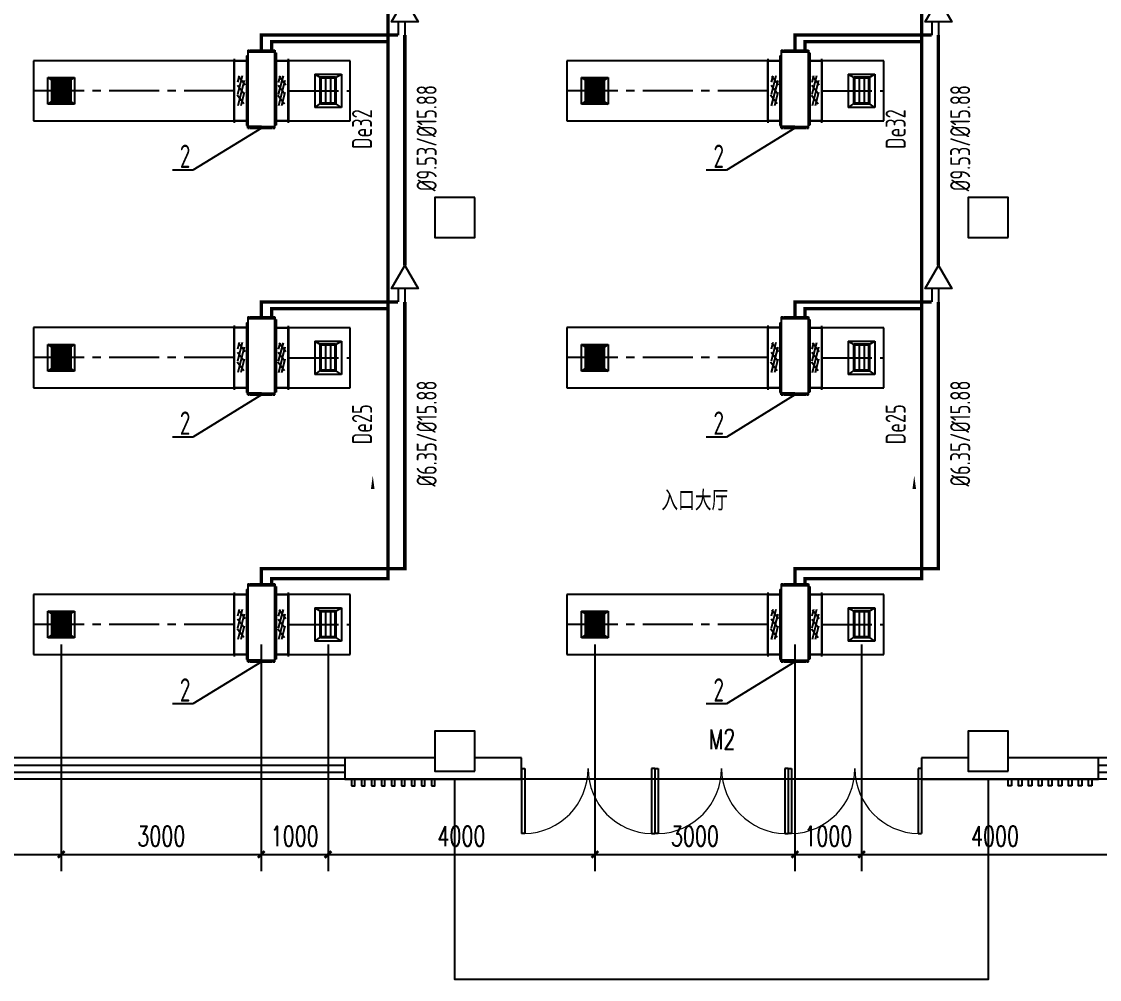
# Model space of a CAD drawing. Extents: x 1738143 to 1822243, y -608375 to -303375.
# Drawn here: x 1767894 to 1784056, y -586382 to -572024 of the extents above; entities that cross this region are included whole.
import ezdxf

# ---------------------------------------------------------------- set-up
doc = ezdxf.new("R2010")
doc.units = 0
doc.header["$LTSCALE"] = 1000
doc.header["$MEASUREMENT"] = 0
doc.linetypes.add('CENTER2', pattern=[1.125, 0.75, -0.125, 0.125, -0.125])
doc.layers.add('A-FLOR-IDEN', color=7, linetype='Continuous', lineweight=20)
for name, color, linetype in [('COLUMN', 9, 'Continuous'), ('DIM-空冷凝水', 3, 'Continuous'), ('DUCT-排风风口', 7, 'Continuous'), ('DUCT-送风中心线', 5, 'CENTER2'), ('DUCT-送风法兰', 2, 'Continuous'), ('DUCT-送风管', 4, 'Continuous'), ('DUCT-送风管端线', 2, 'Continuous'), ('DUCT-送风阀门', 7, 'Continuous'), ('PIPE-空冷凝水', 150, 'CENTER2'), ('STAIR', 2, 'Continuous'), ('TH_DIM', 3, 'Continuous'), ('TH_TEXT', 7, 'Continuous'), ('VRV-EQUIP', 7, 'Continuous'), ('VRV-PIPE', 1, 'Continuous'), ('VRV-配件', 1, 'Continuous'), ('WALL', 9, 'Continuous'), ('WINDOW', 4, 'Continuous'), ('WINDOW_TEXT', 7, 'Continuous'), ('采暖', 7, 'Continuous')]:
    doc.layers.add(name, color=color, linetype=linetype)
doc.styles.add('_TCH_DIM_T3', font='SIMPLEX', dxfattribs={"width": 0.705882, "bigfont": 'GBCBIG'})
doc.styles.add('_TCH_WINDOW', font='SIMPLEX', dxfattribs={"height": 3.5, "bigfont": 'GBCBIG'})
doc.styles.add('ROS', font='simhei.ttf', dxfattribs={"width": 0.7})
doc.styles.add('TSSD_Rein', font='Tssdeng.shx', dxfattribs={"width": 0.7, "bigfont": 'hztxt.shx'})
doc.dimstyles.new('_TCH_ARCH&&100', dxfattribs={"dimtxt": 297.5, "dimasz": 100, "dimexe": 250, "dimexo": 300, "dimgap": 126.25, "dimtad": 1, "dimdec": 0, "dimzin": 0, "dimdsep": 46, "dimtxsty": '_TCH_DIM_T3', "dimblk": 'ARCHTICK', "dimcen": 0.09, "dimclrt": 7, "dimazin": 2, "dimtfac": 1, "dimtdec": 0, "dimtix": 1, "dimtmove": 2, "dimatfit": 3, "dimfxl": 30, "dimtolj": 1, "dimtzin": 0, "dimarcsym": 0})

# ---------------------------------------------------------------- blocks, each defined once
blk = doc.blocks.new('_FZHK')
blk.add_lwpolyline([(-0.5, -0.5), (0.5, -0.5), (0.5, 0.5), (-0.5, 0.5)], close=True)
blk = doc.blocks.new('$WINLIB2D$00000001')
at = {"color": 0}
for points in [[(-0.5, 0.5), (-0.5, -0.5)], [(-0.5, 0.5), (0.5, 0.5)], [(0.5, -0.5), (0.5, 0.5)], [(0.5, 0.1667), (-0.5, 0.1667)], [(0.5, -0.1667), (-0.5, -0.1667)], [(-0.5, -0.5), (0.5, -0.5)]]:
    blk.add_lwpolyline(points, dxfattribs=at)
blk = doc.blocks.new('$DorLib2D$00000002')
for p, q in [((-0.5, 0), (-0.5, 0.4875)), ((-0.475, 0.4875), (-0.5, 0.4875)), ((-0.475, 0), (-0.475, 0.4875)), ((0.475, 0), (0.475, 0.4875)), ((0.475, 0.4875), (0.5, 0.4875)), ((0.5, 0), (0.5, 0.4875)), ((-0.5, 0), (-0.475, 0)), ((0.5, 0), (0.475, 0))]:
    blk.add_line(p, q)
at = {"lineweight": 13}
for centre, start, end in [((-0.4875, 0), 0, 88.53072), ((0.4875, 0), 91.46928, 180)]:
    blk.add_arc(centre, 0.4875, start, end, dxfattribs=at)
blk = doc.blocks.new('A$C5FE91731')
at = {"color": 175}
for points in [[(-18443.2, -5238.9), (-18393.2, -5238.9), (-18393.2, -5138.9), (-18443.2, -5138.9)], [(-18293.2, -5238.9), (-18243.2, -5238.9), (-18243.2, -5138.9), (-18293.2, -5138.9)], [(-18143.2, -5238.9), (-18093.2, -5238.9), (-18093.2, -5138.9), (-18143.2, -5138.9)], [(-17993.2, -5238.9), (-17943.2, -5238.9), (-17943.2, -5138.9), (-17993.2, -5138.9)], [(-17843.2, -5238.9), (-17793.2, -5238.9), (-17793.2, -5138.9), (-17843.2, -5138.9)], [(-17693.2, -5238.9), (-17643.2, -5238.9), (-17643.2, -5138.9), (-17693.2, -5138.9)], [(-17543.2, -5238.9), (-17493.2, -5238.9), (-17493.2, -5138.9), (-17543.2, -5138.9)], [(-17393.2, -5238.9), (-17343.2, -5238.9), (-17343.2, -5138.9), (-17393.2, -5138.9)], [(-17243.2, -5238.9), (-17193.2, -5238.9), (-17193.2, -5138.9), (-17243.2, -5138.9)], [(-8543.2, -5238.9), (-8593.2, -5238.9), (-8593.2, -5138.9), (-8543.2, -5138.9)], [(-8393.2, -5238.9), (-8443.2, -5238.9), (-8443.2, -5138.9), (-8393.2, -5138.9)], [(-8243.2, -5238.9), (-8293.2, -5238.9), (-8293.2, -5138.9), (-8243.2, -5138.9)], [(-8093.2, -5238.9), (-8143.2, -5238.9), (-8143.2, -5138.9), (-8093.2, -5138.9)], [(-7943.2, -5238.9), (-7993.2, -5238.9), (-7993.2, -5138.9), (-7943.2, -5138.9)], [(-7793.2, -5238.9), (-7843.2, -5238.9), (-7843.2, -5138.9), (-7793.2, -5138.9)], [(-7643.2, -5238.9), (-7693.2, -5238.9), (-7693.2, -5138.9), (-7643.2, -5138.9)], [(-7493.2, -5238.9), (-7543.2, -5238.9), (-7543.2, -5138.9), (-7493.2, -5138.9)], [(-7343.2, -5238.9), (-7393.2, -5238.9), (-7393.2, -5138.9), (-7343.2, -5138.9)]]:
    blk.add_lwpolyline(points, close=True, dxfattribs=at)
at = {"layer": 'STAIR'}
blk.add_lwpolyline([(-8893.2, -5138.9), (-8893.2, -8138.9), (-16893.2, -8138.9), (-16893.2, -5138.9)], dxfattribs=at)
at = {"layer": 'WALL'}
for p, q in [((-17193.2, -4818.9), (-18543.2, -4818.9)), ((-18543.2, -4818.9), (-18543.2, -5138.9)), ((-15893.2, -4818.9), (-16593.2, -4818.9)), ((-15893.2, -5138.9), (-15893.2, -4818.9)), ((-9193.2, -4818.9), (-9893.2, -4818.9)), ((-9893.2, -4818.9), (-9893.2, -5138.9)), ((-7243.2, -4818.9), (-8593.2, -4818.9)), ((-7243.2, -5138.9), (-7243.2, -4818.9)), ((-18543.2, -5138.9), (-16893.2, -5138.9)), ((-16893.2, -5138.9), (-15893.2, -5138.9)), ((-9893.2, -5138.9), (-8893.2, -5138.9)), ((-8893.2, -5138.9), (-7243.2, -5138.9))]:
    blk.add_line(p, q, dxfattribs=at)
at = {"layer": 'COLUMN', "xscale": 600, "yscale": 600, "zscale": 600}
for p, rotation in [((-16893.2, 3281.1), 180), ((-8893.2, 3281.1), 90), ((-16893.2, -4718.9), 90), ((-8893.2, -4718.9), 90)]:
    blk.add_blockref('_FZHK', p, dxfattribs=dict(at, rotation=rotation))
at = {"layer": 'WINDOW', "rotation": 180}
for name, p, xscale, yscale, zscale in [('$WINLIB2D$00000001', (-21568.2, -4978.9), 6050.000000000058, -320, 6050.000000000058), ('$WINLIB2D$00000001', (-4218.2, -4978.9), 6050.000000000058, -320, 6050.000000000058), ('$DorLib2D$00000002', (-14893.2, -4978.9), 2000, 2000, 2000), ('$DorLib2D$00000002', (-12893.2, -4978.9), 2000, 2000, 2000), ('$DorLib2D$00000002', (-10893.2, -4978.9), 2000, 2000, 2000)]:
    blk.add_blockref(name, p, dxfattribs=dict(at, xscale=xscale, yscale=yscale, zscale=zscale))
at = {"layer": 'A-FLOR-IDEN', "style": 'ROS', "width": 0.7}
blk.add_text('入口大厅', height=262.87, dxfattribs=at).set_placement((-13796.1, -1082))
at = {"layer": 'WINDOW_TEXT', "style": '_TCH_WINDOW', "width": 0.705882}
blk.add_text('M2', height=297.5, dxfattribs=at).set_placement((-13083.2, -4687.8))
blk = doc.blocks.new('_ArchTick')
at = {"color": 0, "linetype": 'ByBlock', "const_width": 0.4}
blk.add_lwpolyline([(-0.5, -0.5), (0.5, 0.5)], dxfattribs=at)
blk = doc.blocks.new('*D673')
at = {"layer": 'Defpoints', "color": 0, "transparency": 16777216}
for p in [(1780490, -581063), (1784490, -581063), (1784490, -584508)]:
    blk.add_point(p, dxfattribs=at)
at = {"layer": 'TH_DIM', "color": 0, "lineweight": -2, "transparency": 16777216}
for p, q in [((1780490, -581363), (1780490, -584758)), ((1784490, -581363), (1784490, -584758)), ((1780490, -584508), (1784490, -584508))]:
    blk.add_line(p, q, dxfattribs=at)
at = {"layer": 'TH_DIM', "color": 0, "lineweight": -2, "transparency": 16777216, "xscale": 100, "yscale": 100, "zscale": 100, "rotation": 180}
blk.add_blockref('_ArchTick', (1780490, -584508), dxfattribs=at)
at = {"layer": 'TH_DIM', "color": 0, "lineweight": -2, "transparency": 16777216, "xscale": 100, "yscale": 100, "zscale": 100}
blk.add_blockref('_ArchTick', (1784490, -584508), dxfattribs=at)
at = {"layer": 'TH_DIM', "color": 7, "transparency": 16777216, "insert": (1782490, -584233), "char_height": 297.5, "attachment_point": 5, "style": '_TCH_DIM_T3'}
blk.add_mtext('\\A1;4000', dxfattribs=at)
blk = doc.blocks.new('*D674')
at = {"layer": 'Defpoints', "color": 0, "transparency": 16777216}
for p in [(1779489, -581063), (1780490, -581063), (1780490, -584508)]:
    blk.add_point(p, dxfattribs=at)
at = {"layer": 'TH_DIM', "color": 0, "lineweight": -2, "transparency": 16777216}
for p, q in [((1779489, -581363), (1779489, -584758)), ((1780490, -581363), (1780490, -584758)), ((1779489, -584508), (1780490, -584508))]:
    blk.add_line(p, q, dxfattribs=at)
at = {"layer": 'TH_DIM', "color": 0, "lineweight": -2, "transparency": 16777216, "xscale": 100, "yscale": 100, "zscale": 100, "rotation": 180}
blk.add_blockref('_ArchTick', (1779489, -584508), dxfattribs=at)
at = {"layer": 'TH_DIM', "color": 0, "lineweight": -2, "transparency": 16777216, "xscale": 100, "yscale": 100, "zscale": 100}
blk.add_blockref('_ArchTick', (1780490, -584508), dxfattribs=at)
at = {"layer": 'TH_DIM', "color": 7, "transparency": 16777216, "insert": (1779990, -584233), "char_height": 297.5, "attachment_point": 5, "style": '_TCH_DIM_T3'}
blk.add_mtext('\\A1;1000', dxfattribs=at)
blk = doc.blocks.new('*D675')
at = {"layer": 'Defpoints', "color": 0, "transparency": 16777216}
for p in [(1776490, -581063), (1779489, -581063), (1779489, -584508)]:
    blk.add_point(p, dxfattribs=at)
at = {"layer": 'TH_DIM', "color": 0, "lineweight": -2, "transparency": 16777216}
for p, q in [((1776490, -581363), (1776490, -584758)), ((1779489, -581363), (1779489, -584758)), ((1776490, -584508), (1779489, -584508))]:
    blk.add_line(p, q, dxfattribs=at)
at = {"layer": 'TH_DIM', "color": 0, "lineweight": -2, "transparency": 16777216, "xscale": 100, "yscale": 100, "zscale": 100, "rotation": 180}
blk.add_blockref('_ArchTick', (1776490, -584508), dxfattribs=at)
at = {"layer": 'TH_DIM', "color": 0, "lineweight": -2, "transparency": 16777216, "xscale": 100, "yscale": 100, "zscale": 100}
blk.add_blockref('_ArchTick', (1779489, -584508), dxfattribs=at)
at = {"layer": 'TH_DIM', "color": 7, "transparency": 16777216, "insert": (1777990, -584233), "char_height": 297.5, "attachment_point": 5, "style": '_TCH_DIM_T3'}
blk.add_mtext('\\A1;3000', dxfattribs=at)
blk = doc.blocks.new('*D676')
at = {"layer": 'Defpoints', "color": 0, "transparency": 16777216}
for p in [(1772490, -581063), (1776490, -581063), (1776490, -584508)]:
    blk.add_point(p, dxfattribs=at)
at = {"layer": 'TH_DIM', "color": 0, "lineweight": -2, "transparency": 16777216}
for p, q in [((1772490, -581363), (1772490, -584758)), ((1776490, -581363), (1776490, -584758)), ((1772490, -584508), (1776490, -584508))]:
    blk.add_line(p, q, dxfattribs=at)
at = {"layer": 'TH_DIM', "color": 0, "lineweight": -2, "transparency": 16777216, "xscale": 100, "yscale": 100, "zscale": 100, "rotation": 180}
blk.add_blockref('_ArchTick', (1772490, -584508), dxfattribs=at)
at = {"layer": 'TH_DIM', "color": 0, "lineweight": -2, "transparency": 16777216, "xscale": 100, "yscale": 100, "zscale": 100}
blk.add_blockref('_ArchTick', (1776490, -584508), dxfattribs=at)
at = {"layer": 'TH_DIM', "color": 7, "transparency": 16777216, "insert": (1774490, -584233), "char_height": 297.5, "attachment_point": 5, "style": '_TCH_DIM_T3'}
blk.add_mtext('\\A1;4000', dxfattribs=at)
blk = doc.blocks.new('*D677')
at = {"layer": 'Defpoints', "color": 0, "transparency": 16777216}
for p in [(1771489, -581063), (1772490, -581063), (1772490, -584508)]:
    blk.add_point(p, dxfattribs=at)
at = {"layer": 'TH_DIM', "color": 0, "lineweight": -2, "transparency": 16777216}
for p, q in [((1771489, -581363), (1771489, -584758)), ((1772490, -581363), (1772490, -584758)), ((1771489, -584508), (1772490, -584508))]:
    blk.add_line(p, q, dxfattribs=at)
at = {"layer": 'TH_DIM', "color": 0, "lineweight": -2, "transparency": 16777216, "xscale": 100, "yscale": 100, "zscale": 100, "rotation": 180}
blk.add_blockref('_ArchTick', (1771489, -584508), dxfattribs=at)
at = {"layer": 'TH_DIM', "color": 0, "lineweight": -2, "transparency": 16777216, "xscale": 100, "yscale": 100, "zscale": 100}
blk.add_blockref('_ArchTick', (1772490, -584508), dxfattribs=at)
at = {"layer": 'TH_DIM', "color": 7, "transparency": 16777216, "insert": (1771990, -584233), "char_height": 297.5, "attachment_point": 5, "style": '_TCH_DIM_T3'}
blk.add_mtext('\\A1;1000', dxfattribs=at)
blk = doc.blocks.new('*D678')
at = {"layer": 'Defpoints', "color": 0, "transparency": 16777216}
for p in [(1768490, -581063), (1771489, -581063), (1771489, -584508)]:
    blk.add_point(p, dxfattribs=at)
at = {"layer": 'TH_DIM', "color": 0, "lineweight": -2, "transparency": 16777216}
for p, q in [((1768490, -581363), (1768490, -584758)), ((1771489, -581363), (1771489, -584758)), ((1768490, -584508), (1771489, -584508))]:
    blk.add_line(p, q, dxfattribs=at)
at = {"layer": 'TH_DIM', "color": 0, "lineweight": -2, "transparency": 16777216, "xscale": 100, "yscale": 100, "zscale": 100, "rotation": 180}
blk.add_blockref('_ArchTick', (1768490, -584508), dxfattribs=at)
at = {"layer": 'TH_DIM', "color": 0, "lineweight": -2, "transparency": 16777216, "xscale": 100, "yscale": 100, "zscale": 100}
blk.add_blockref('_ArchTick', (1771489, -584508), dxfattribs=at)
at = {"layer": 'TH_DIM', "color": 7, "transparency": 16777216, "insert": (1769990, -584233), "char_height": 297.5, "attachment_point": 5, "style": '_TCH_DIM_T3'}
blk.add_mtext('\\A1;3000', dxfattribs=at)
blk = doc.blocks.new('*D679')
at = {"layer": 'Defpoints', "color": 0, "transparency": 16777216}
for p in [(1764490, -581063), (1768490, -581063), (1768490, -584508)]:
    blk.add_point(p, dxfattribs=at)
at = {"layer": 'TH_DIM', "color": 0, "lineweight": -2, "transparency": 16777216}
for p, q in [((1764490, -581363), (1764490, -584758)), ((1768490, -581363), (1768490, -584758)), ((1764490, -584508), (1768490, -584508))]:
    blk.add_line(p, q, dxfattribs=at)
at = {"layer": 'TH_DIM', "color": 0, "lineweight": -2, "transparency": 16777216, "xscale": 100, "yscale": 100, "zscale": 100, "rotation": 180}
blk.add_blockref('_ArchTick', (1764490, -584508), dxfattribs=at)
at = {"layer": 'TH_DIM', "color": 0, "lineweight": -2, "transparency": 16777216, "xscale": 100, "yscale": 100, "zscale": 100}
blk.add_blockref('_ArchTick', (1768490, -584508), dxfattribs=at)
at = {"layer": 'TH_DIM', "color": 7, "transparency": 16777216, "insert": (1766490, -584233), "char_height": 297.5, "attachment_point": 5, "style": '_TCH_DIM_T3'}
blk.add_mtext('\\A1;4000', dxfattribs=at)
blk = doc.blocks.new('$风口$00000108')
for p, q in [((-250, 135), (-190, 75)), ((-250, -135), (-250, 135)), ((250, 135), (200, 75)), ((250, 135), (250, -135)), ((200, 25), (-190, 25)), ((-250, -135), (-190, -75)), ((200, -25), (-190, -25)), ((200, -75), (250, -135)), ((250, -135), (-250, -135))]:
    blk.add_line(p, q)
at = {"linetype": 'Continuous'}
blk.add_line((250, 135), (-250, 135), dxfattribs=at)
at = {"lineweight": 40}
for p, q in [((-190, 75), (200, 75)), ((-190, -75), (-190, 75)), ((200, 75), (200, -75)), ((-190, -75), (200, -75))]:
    blk.add_line(p, q, dxfattribs=at)
blk = doc.blocks.new('$风口$00000138')
for p, q in [((-195, 130), (195, 130)), ((-195, -130), (-195, 130)), ((-160, 95), (-195, 130)), ((160, 95), (195, 130)), ((195, 130), (195, -130)), ((160, 95), (-160, 95)), ((160, -95), (160, 95)), ((-160, -95), (-195, -130)), ((-160, -95), (160, -95)), ((160, -95), (195, -130)), ((195, -130), (-195, -130))]:
    blk.add_line(p, q)
at = {"lineweight": 40}
blk.add_line((-160, 95), (-160, -95), dxfattribs=at)
at = {"lineweight": -3}
for p, q in [((-140, 68.5), (-160, 68.5)), ((-160, 64), (-140, 64)), ((-140, 42), (-160, 42)), ((-160, 37.5), (-140, 37.5)), ((-140, 15.5), (-160, 15.5)), ((-160, 11), (-140, 11)), ((-140, -95), (-140, 95)), ((-135, 95), (-135, -95)), ((-115, 68.5), (-135, 68.5)), ((-135, 64), (-115, 64)), ((-115, 42), (-135, 42)), ((-135, 37.5), (-115, 37.5)), ((-115, 15.5), (-135, 15.5)), ((-135, 11), (-115, 11)), ((-115, -95), (-115, 95)), ((-110, 95), (-110, -95)), ((-90, 68.5), (-110, 68.5)), ((-110, 64), (-90, 64)), ((-90, 42), (-110, 42)), ((-110, 37.5), (-90, 37.5)), ((-90, 15.5), (-110, 15.5)), ((-110, 11), (-90, 11)), ((-90, -95), (-90, 95)), ((-85, 95), (-85, -95)), ((-65, 68.5), (-85, 68.5)), ((-85, 64), (-65, 64)), ((-65, 42), (-85, 42)), ((-85, 37.5), (-65, 37.5)), ((-65, 15.5), (-85, 15.5)), ((-85, 11), (-65, 11)), ((-65, -95), (-65, 95)), ((-60, 95), (-60, -95)), ((-40, 68.5), (-60, 68.5)), ((-60, 64), (-40, 64)), ((-40, 42), (-60, 42)), ((-60, 37.5), (-40, 37.5)), ((-40, 15.5), (-60, 15.5)), ((-60, 11), (-40, 11)), ((-40, -95), (-40, 95)), ((-35, 95), (-35, -95)), ((-15, 68.5), (-35, 68.5)), ((-35, 64), (-15, 64)), ((-15, 42), (-35, 42)), ((-35, 37.5), (-15, 37.5)), ((-15, 15.5), (-35, 15.5)), ((-35, 11), (-15, 11)), ((-15, -95), (-15, 95)), ((-10, 95), (-10, -95)), ((10, 68.5), (-10, 68.5)), ((-10, 64), (10, 64)), ((10, 42), (-10, 42)), ((-10, 37.5), (10, 37.5)), ((10, 15.5), (-10, 15.5)), ((-10, 11), (10, 11)), ((10, -95), (10, 95)), ((15, 95), (15, -95)), ((35, 68.5), (15, 68.5)), ((15, 64), (35, 64)), ((35, 42), (15, 42)), ((15, 37.5), (35, 37.5)), ((35, 15.5), (15, 15.5)), ((15, 11), (35, 11)), ((35, -95), (35, 95)), ((40, 95), (40, -95)), ((60, 68.5), (40, 68.5)), ((40, 64), (60, 64)), ((60, 42), (40, 42)), ((40, 37.5), (60, 37.5)), ((60, 15.5), (40, 15.5)), ((40, 11), (60, 11)), ((60, -95), (60, 95)), ((65, 95), (65, -95)), ((85, 68.5), (65, 68.5)), ((65, 64), (85, 64)), ((85, 42), (65, 42)), ((65, 37.5), (85, 37.5)), ((85, 15.5), (65, 15.5)), ((65, 11), (85, 11)), ((85, -95), (85, 95)), ((90, 95), (90, -95)), ((110, 68.5), (90, 68.5)), ((90, 64), (110, 64)), ((110, 42), (90, 42)), ((90, 37.5), (110, 37.5)), ((110, 15.5), (90, 15.5)), ((90, 11), (110, 11)), ((110, -95), (110, 95)), ((115, 95), (115, -95)), ((135, 68.5), (115, 68.5)), ((115, 64), (135, 64)), ((135, 42), (115, 42)), ((115, 37.5), (135, 37.5)), ((135, 15.5), (115, 15.5)), ((115, 11), (135, 11)), ((135, -95), (135, 95)), ((140, 95), (140, -95)), ((160, 68.5), (140, 68.5)), ((140, 64), (160, 64)), ((160, 42), (140, 42)), ((140, 37.5), (160, 37.5)), ((160, 15.5), (140, 15.5)), ((140, 11), (160, 11)), ((-140, -11), (-160, -11)), ((-160, -15.5), (-140, -15.5)), ((-140, -37.5), (-160, -37.5)), ((-160, -42), (-140, -42)), ((-140, -64), (-160, -64)), ((-160, -68.5), (-140, -68.5)), ((-115, -11), (-135, -11)), ((-135, -15.5), (-115, -15.5)), ((-115, -37.5), (-135, -37.5)), ((-135, -42), (-115, -42)), ((-115, -64), (-135, -64)), ((-135, -68.5), (-115, -68.5)), ((-90, -11), (-110, -11)), ((-110, -15.5), (-90, -15.5)), ((-90, -37.5), (-110, -37.5)), ((-110, -42), (-90, -42)), ((-90, -64), (-110, -64)), ((-110, -68.5), (-90, -68.5)), ((-65, -11), (-85, -11)), ((-85, -15.5), (-65, -15.5)), ((-65, -37.5), (-85, -37.5)), ((-85, -42), (-65, -42)), ((-65, -64), (-85, -64)), ((-85, -68.5), (-65, -68.5)), ((-40, -11), (-60, -11)), ((-60, -15.5), (-40, -15.5)), ((-40, -37.5), (-60, -37.5)), ((-60, -42), (-40, -42)), ((-40, -64), (-60, -64)), ((-60, -68.5), (-40, -68.5)), ((-15, -11), (-35, -11)), ((-35, -15.5), (-15, -15.5)), ((-15, -37.5), (-35, -37.5)), ((-35, -42), (-15, -42)), ((-15, -64), (-35, -64)), ((-35, -68.5), (-15, -68.5)), ((10, -11), (-10, -11)), ((-10, -15.5), (10, -15.5)), ((10, -37.5), (-10, -37.5)), ((-10, -42), (10, -42)), ((10, -64), (-10, -64)), ((-10, -68.5), (10, -68.5)), ((35, -11), (15, -11)), ((15, -15.5), (35, -15.5)), ((35, -37.5), (15, -37.5)), ((15, -42), (35, -42)), ((35, -64), (15, -64)), ((15, -68.5), (35, -68.5)), ((60, -11), (40, -11)), ((40, -15.5), (60, -15.5)), ((60, -37.5), (40, -37.5)), ((40, -42), (60, -42)), ((60, -64), (40, -64)), ((40, -68.5), (60, -68.5)), ((85, -11), (65, -11)), ((65, -15.5), (85, -15.5)), ((85, -37.5), (65, -37.5)), ((65, -42), (85, -42)), ((85, -64), (65, -64)), ((65, -68.5), (85, -68.5)), ((110, -11), (90, -11)), ((90, -15.5), (110, -15.5)), ((110, -37.5), (90, -37.5)), ((90, -42), (110, -42)), ((110, -64), (90, -64)), ((90, -68.5), (110, -68.5)), ((135, -11), (115, -11)), ((115, -15.5), (135, -15.5)), ((135, -37.5), (115, -37.5)), ((115, -42), (135, -42)), ((135, -64), (115, -64)), ((115, -68.5), (135, -68.5)), ((160, -11), (140, -11)), ((140, -15.5), (160, -15.5)), ((160, -37.5), (140, -37.5)), ((140, -42), (160, -42)), ((160, -64), (140, -64)), ((140, -68.5), (160, -68.5))]:
    blk.add_line(p, q, dxfattribs=at)
blk = doc.blocks.new('$VRV_海信日立$00000013')
for p, q in [((-450, 135), (-430, 135)), ((-450, 135), (-450, 118.25)), ((-443.5, 118.25), (-450, 118.25)), ((-443.5, 111.75), (-450, 111.75)), ((-450, 111.75), (-450, -111.75)), ((-443.5, 118.25), (-443.5, 121.5)), ((-443.5, 108.5), (-443.5, 111.75)), ((-436.5, 121.5), (-436.5, 108.5)), ((-430, 135), (-430, -135)), ((-429.6, 134.6), (-430, 134.6)), ((-430, -0.5), (-430, 134.6)), ((-429.6, 135), (-429.6, 134.6)), ((-429.6, 135), (389, 135)), ((-429, 135.5), (-429, 135)), ((389, 135.5), (-429, 135.5)), ((389, 135), (-429, 135)), ((382, 147.5), (-422, 147.5)), ((-422, 147.5), (-422, 135.5)), ((375, 135.5), (375, 135)), ((382, 147.5), (382, 135.5)), ((389, 135.5), (389, 135)), ((389, 134.6), (389, 135)), ((430, 134.6), (389, 134.6)), ((430, 134.6), (429.6, 134.6)), ((430, 135), (430, -135)), ((450, 135), (430, 135)), ((430, 134.6), (430, -6.5)), ((436.5, 121.5), (436.5, 108.5)), ((443.5, 118.25), (443.5, 121.5)), ((443.5, 118.25), (450, 118.25)), ((443.5, 111.75), (450, 111.75)), ((443.5, 108.5), (443.5, 111.75)), ((450, 135), (450, 118.25)), ((450, 111.75), (450, -111.75)), ((430, -46.617211), (430, -74.743728)), ((430, -84.256272), (430, -135)), ((-443.5, -111.75), (-450, -111.75)), ((-450, -118.25), (-450, -135)), ((-443.5, -118.25), (-450, -118.25)), ((-450, -135), (-430, -135)), ((-443.5, -108.5), (-443.5, -111.75)), ((-443.5, -118.25), (-443.5, -121.5)), ((-436.5, -121.5), (-436.5, -108.5)), ((-430, -134.6), (-429.6, -134.6)), ((-429.6, -134.6), (-429.6, -135)), ((-429.6, -135), (-425, -135)), ((-425, -135), (425.014933, -135)), ((-425, -135.5), (-425, -135)), ((-425, -135.5), (425.014933, -135.5)), ((-418, -147.5), (-418, -135)), ((418, -147.5), (-418, -147.5)), ((418, -135.5), (418, -147.5)), ((425, -135), (425, -135.5)), ((429.6, -135), (425.014933, -135)), ((430, -134.6), (429.6, -134.6)), ((429.6, -134.6), (429.6, -135)), ((450, -135), (430, -135)), ((436.5, -108.5), (436.5, -121.5)), ((443.5, -108.5), (443.5, -111.75)), ((443.5, -111.75), (450, -111.75)), ((443.5, -118.25), (450, -118.25)), ((443.5, -118.25), (443.5, -121.5)), ((450, -118.25), (450, -135))]:
    blk.add_line(p, q)
for centre, start, end in [((-440, 121.5), 90, 180), ((-440, 108.5), 180, 270), ((-440, 121.5), 0, 90), ((-440, 108.5), 270, 0), ((440, 121.5), 90, 180), ((440, 108.5), 180, 270), ((440, 121.5), 0, 90), ((440, 108.5), 270, 0), ((-440, -108.5), 90, 180), ((-440, -108.5), 0, 90), ((440, -108.5), 90, 180), ((440, -108.5), 0, 90), ((-440, -121.5), 180, 270), ((-440, -121.5), 270, 0), ((440, -121.5), 180, 270), ((440, -121.5), 270, 0)]:
    blk.add_arc(centre, 3.5, start, end)
blk = doc.blocks.new('00000589Body')
at = {"color": 0, "linetype": 'ByBlock', "lineweight": -2}
for p, q in [((250, 500), (-250, 500)), ((-250, -500), (-250, 500)), ((250, -500), (250, 500)), ((-250, -500), (250, -500))]:
    blk.add_line(p, q, dxfattribs=at)
at = {"color": 0, "linetype": 'ByBlock'}
for p, q in [((-125, -174), (120, 250)), ((-125, 26), (4, 250)), ((145, 69), (-105, 213)), ((125, -93), (-125, 51)), ((-53, -250), (125, 59)), ((96, -246), (-154, -102)), ((62, -250), (125, -141))]:
    blk.add_line(p, q, dxfattribs=at)

msp = doc.modelspace()

# ---------------------------------------------------------------- hatches: boundary and pattern name
at = {"layer": 'PIPE-空冷凝水', "linetype": 'CENTER2'}
for points in [[(1771642.5, -572326.6), (1771617.5, -572326.6), (1771617.5, -572301.6)], [(1771642.5, -572326.6), (1771642.5, -572301.6), (1771617.5, -572301.6)], [(1779642.5, -572326.6), (1779617.5, -572326.6), (1779617.5, -572301.6)], [(1779642.5, -572326.6), (1779642.5, -572301.6), (1779617.5, -572301.6)], [(1771642.5, -576326.6), (1771617.5, -576326.6), (1771617.5, -576301.6)], [(1771642.5, -576326.6), (1771642.5, -576301.6), (1771617.5, -576301.6)], [(1779642.5, -576326.6), (1779617.5, -576326.6), (1779617.5, -576301.6)], [(1779642.5, -576326.6), (1779642.5, -576301.6), (1779617.5, -576301.6)], [(1771642.5, -580376.6), (1771617.5, -580376.6), (1771617.5, -580351.6)], [(1771642.5, -580376.6), (1771642.5, -580351.6), (1771617.5, -580351.6)], [(1779642.5, -580376.6), (1779617.5, -580376.6), (1779617.5, -580351.6)], [(1779642.5, -580376.6), (1779642.5, -580351.6), (1779617.5, -580351.6)], [(1773391, -580376.6), (1773416, -580376.6), (1773416, -580401.6)], [(1773391, -580376.6), (1773391, -580401.6), (1773416, -580401.6)], [(1781391, -580376.6), (1781391, -580401.6), (1781416, -580401.6)], [(1781391, -580376.6), (1781416, -580376.6), (1781416, -580401.6)]]:
    msp.add_hatch(color=256, dxfattribs=at).paths.add_polyline_path(points)
at = {"layer": 'VRV-PIPE', "linetype": 'Continuous'}
for points in [[(1771491, -572226.6), (1771466, -572226.6), (1771466, -572201.6)], [(1771491, -572226.6), (1771491, -572201.6), (1771466, -572201.6)], [(1779491, -572226.6), (1779466, -572226.6), (1779466, -572201.6)], [(1779491, -572226.6), (1779491, -572201.6), (1779466, -572201.6)], [(1771491, -576226.6), (1771466, -576226.6), (1771466, -576201.6)], [(1771491, -576226.6), (1771491, -576201.6), (1771466, -576201.6)], [(1779491, -576226.6), (1779466, -576226.6), (1779466, -576201.6)], [(1779491, -576226.6), (1779491, -576201.6), (1779466, -576201.6)], [(1771491, -580226.6), (1771466, -580226.6), (1771466, -580201.6)], [(1771491, -580226.6), (1771491, -580201.6), (1771466, -580201.6)], [(1773641, -580226.6), (1773666, -580226.6), (1773666, -580251.6)], [(1773641, -580226.6), (1773641, -580251.6), (1773666, -580251.6)], [(1779491, -580226.6), (1779466, -580226.6), (1779466, -580201.6)], [(1779491, -580226.6), (1779491, -580201.6), (1779466, -580201.6)], [(1781641, -580226.6), (1781641, -580251.6), (1781666, -580251.6)], [(1781641, -580226.6), (1781666, -580226.6), (1781666, -580251.6)]]:
    msp.add_hatch(color=256, dxfattribs=at).paths.add_polyline_path(points)

# ---------------------------------------------------------------- linework, layer by layer
for p, q in [((1771489.5, -573620.6, 2500), (1770463.6, -574252.3, -1899.8)), ((1779490.3, -573620.6, 2500), (1778464.4, -574252.3, -1899.8)), ((1770463.6, -574252.3, -1899.8), (1770156.3, -574252.3, -1899.8)), ((1778464.4, -574252.3, -1899.8), (1778157.1, -574252.3, -1899.8)), ((1771489.5, -577620.6, 2500), (1770463.6, -578252.3, -1899.8)), ((1779490.3, -577620.6, 2500), (1778464.4, -578252.3, -1899.8)), ((1770463.6, -578252.3, -1899.8), (1770156.3, -578252.3, -1899.8)), ((1778464.4, -578252.3, -1899.8), (1778157.1, -578252.3, -1899.8)), ((1771489.5, -581620.6, 2500), (1770463.6, -582252.3, -1899.8)), ((1779490.3, -581620.6, 2500), (1778464.4, -582252.3, -1899.8)), ((1770463.6, -582252.3, -1899.8), (1770156.3, -582252.3, -1899.8)), ((1778464.4, -582252.3, -1899.8), (1778157.1, -582252.3, -1899.8))]:
    msp.add_line(p, q)
msp.add_lwpolyline([(1757969.7, -561291.6), (1765969.7, -561291.6), (1765969.7, -558541.6), (1806809.7, -558541.6), (1806809.7, -583381.6), (1757969.7, -583381.6), (1757969.7, -561291.6)])
at = {"layer": 'DIM-空冷凝水'}
for points in [[(1781162.9, -572005.2, 0, 0, 0), (1781162.9, -571161.6, 0, 53.3, 0), (1781162.9, -571361.6, 0, 0, 0)], [(1773159.8, -579673.1, 0, 0, 0), (1773159.8, -578829.6, 0, 53.3, 0), (1773159.8, -579029.6, 0, 0, 0)], [(1781279.1, -579673.1, 0, 0, 0), (1781279.1, -578829.6, 0, 53.3, 0), (1781279.1, -579029.6, 0, 0, 0)]]:
    msp.add_lwpolyline(points, format="xyseb", dxfattribs=at)
at = {"layer": 'DUCT-送风中心线'}
for p, q in [((1771083, -573061.6), (1768071.9, -573061.6)), ((1771894.4, -573062.9), (1772820.9, -573062.9)), ((1779083, -573061.6), (1776071.9, -573061.6)), ((1779894.4, -573062.9), (1780820.9, -573062.9)), ((1771083, -577061.6), (1768071.9, -577061.6)), ((1771894.4, -577062.9), (1772820.9, -577062.9)), ((1779083, -577061.6), (1776071.9, -577061.6)), ((1779894.4, -577062.9), (1780820.9, -577062.9)), ((1771083, -581061.6), (1768071.9, -581061.6)), ((1771894.4, -581062.9), (1772820.9, -581062.9)), ((1779083, -581061.6), (1776071.9, -581061.6)), ((1779894.4, -581062.9), (1780820.9, -581062.9))]:
    msp.add_line(p, q, dxfattribs=at)
at = {"layer": 'DUCT-送风法兰'}
for p, q in [((1771083.1, -572581.6), (1771083.1, -573541.6)), ((1771283.3, -572581.6), (1771283.3, -573541.6)), ((1771694.1, -573542.9), (1771694.1, -572582.9)), ((1771894.3, -573542.9), (1771894.3, -572582.9)), ((1779083.1, -572581.6), (1779083.1, -573541.6)), ((1779283.3, -572581.6), (1779283.3, -573541.6)), ((1779694.1, -573542.9), (1779694.1, -572582.9)), ((1779894.3, -573542.9), (1779894.3, -572582.9)), ((1771083.1, -576581.6), (1771083.1, -577541.6)), ((1771283.3, -576581.6), (1771283.3, -577541.6)), ((1771694.1, -577542.9), (1771694.1, -576582.9)), ((1771894.3, -577542.9), (1771894.3, -576582.9)), ((1779083.1, -576581.6), (1779083.1, -577541.6)), ((1779283.3, -576581.6), (1779283.3, -577541.6)), ((1779694.1, -577542.9), (1779694.1, -576582.9)), ((1779894.3, -577542.9), (1779894.3, -576582.9)), ((1771083.1, -580581.6), (1771083.1, -581541.6)), ((1771283.3, -580581.6), (1771283.3, -581541.6)), ((1771694.1, -581542.9), (1771694.1, -580582.9)), ((1771894.3, -581542.9), (1771894.3, -580582.9)), ((1779083.1, -580581.6), (1779083.1, -581541.6)), ((1779283.3, -580581.6), (1779283.3, -581541.6)), ((1779694.1, -581542.9), (1779694.1, -580582.9)), ((1779894.3, -581542.9), (1779894.3, -580582.9))]:
    msp.add_line(p, q, dxfattribs=at)
at = {"layer": 'DUCT-送风管'}
for p, q in [((1771083, -572611.6), (1768071.9, -572611.6)), ((1768071.9, -572611.6), (1768071.9, -573511.6)), ((1771083.2, -572611.6), (1771283.2, -572611.6)), ((1771694.2, -572612.9), (1771894.2, -572612.9)), ((1772820.9, -572612.9), (1771894.4, -572612.9)), ((1772820.9, -573512.9), (1772820.9, -572612.9)), ((1779083, -572611.6), (1776071.9, -572611.6)), ((1776071.9, -572611.6), (1776071.9, -573511.6)), ((1779083.2, -572611.6), (1779283.2, -572611.6)), ((1779694.2, -572612.9), (1779894.2, -572612.9)), ((1780820.9, -572612.9), (1779894.4, -572612.9)), ((1780820.9, -573512.9), (1780820.9, -572612.9)), ((1768071.9, -573511.6), (1771083, -573511.6)), ((1771283.2, -573511.6), (1771083.2, -573511.6)), ((1771894.2, -573512.9), (1771694.2, -573512.9)), ((1771894.4, -573512.9), (1772820.9, -573512.9)), ((1776071.9, -573511.6), (1779083, -573511.6)), ((1779283.2, -573511.6), (1779083.2, -573511.6)), ((1779894.2, -573512.9), (1779694.2, -573512.9)), ((1779894.4, -573512.9), (1780820.9, -573512.9)), ((1771083, -576611.6), (1768071.9, -576611.6)), ((1768071.9, -576611.6), (1768071.9, -577511.6)), ((1771083.2, -576611.6), (1771283.2, -576611.6)), ((1771694.2, -576612.9), (1771894.2, -576612.9)), ((1772820.9, -576612.9), (1771894.4, -576612.9)), ((1772820.9, -577512.9), (1772820.9, -576612.9)), ((1779083, -576611.6), (1776071.9, -576611.6)), ((1776071.9, -576611.6), (1776071.9, -577511.6)), ((1779083.2, -576611.6), (1779283.2, -576611.6)), ((1779694.2, -576612.9), (1779894.2, -576612.9)), ((1780820.9, -576612.9), (1779894.4, -576612.9)), ((1780820.9, -577512.9), (1780820.9, -576612.9)), ((1768071.9, -577511.6), (1771083, -577511.6)), ((1771283.2, -577511.6), (1771083.2, -577511.6)), ((1771894.2, -577512.9), (1771694.2, -577512.9)), ((1771894.4, -577512.9), (1772820.9, -577512.9)), ((1776071.9, -577511.6), (1779083, -577511.6)), ((1779283.2, -577511.6), (1779083.2, -577511.6)), ((1779894.2, -577512.9), (1779694.2, -577512.9)), ((1779894.4, -577512.9), (1780820.9, -577512.9)), ((1771083, -580611.6), (1768071.9, -580611.6)), ((1768071.9, -580611.6), (1768071.9, -581511.6)), ((1771083.2, -580611.6), (1771283.2, -580611.6)), ((1771694.2, -580612.9), (1771894.2, -580612.9)), ((1772820.9, -580612.9), (1771894.4, -580612.9)), ((1772820.9, -581512.9), (1772820.9, -580612.9)), ((1779083, -580611.6), (1776071.9, -580611.6)), ((1776071.9, -580611.6), (1776071.9, -581511.6)), ((1779083.2, -580611.6), (1779283.2, -580611.6)), ((1779694.2, -580612.9), (1779894.2, -580612.9)), ((1780820.9, -580612.9), (1779894.4, -580612.9)), ((1780820.9, -581512.9), (1780820.9, -580612.9)), ((1768071.9, -581511.6), (1771083, -581511.6)), ((1771283.2, -581511.6), (1771083.2, -581511.6)), ((1771894.2, -581512.9), (1771694.2, -581512.9)), ((1771894.4, -581512.9), (1772820.9, -581512.9)), ((1776071.9, -581511.6), (1779083, -581511.6)), ((1779283.2, -581511.6), (1779083.2, -581511.6)), ((1779894.2, -581512.9), (1779694.2, -581512.9)), ((1779894.4, -581512.9), (1780820.9, -581512.9))]:
    msp.add_line(p, q, dxfattribs=at)
at = {"layer": 'DUCT-送风管端线'}
for p, q in [((1771083, -573511.6), (1771083, -572611.6)), ((1771083.2, -573511.6), (1771083.2, -572611.6)), ((1771283.2, -573511.6), (1771283.2, -572611.6)), ((1771694.2, -573512.9), (1771694.2, -572612.9)), ((1771894.2, -573512.9), (1771894.2, -572612.9)), ((1771894.4, -572612.9), (1771894.4, -573512.9)), ((1779083, -573511.6), (1779083, -572611.6)), ((1779083.2, -573511.6), (1779083.2, -572611.6)), ((1779283.2, -573511.6), (1779283.2, -572611.6)), ((1779694.2, -573512.9), (1779694.2, -572612.9)), ((1779894.2, -573512.9), (1779894.2, -572612.9)), ((1779894.4, -572612.9), (1779894.4, -573512.9)), ((1771083, -577511.6), (1771083, -576611.6)), ((1771083.2, -577511.6), (1771083.2, -576611.6)), ((1771283.2, -577511.6), (1771283.2, -576611.6)), ((1771694.2, -577512.9), (1771694.2, -576612.9)), ((1771894.2, -577512.9), (1771894.2, -576612.9)), ((1771894.4, -576612.9), (1771894.4, -577512.9)), ((1779083, -577511.6), (1779083, -576611.6)), ((1779083.2, -577511.6), (1779083.2, -576611.6)), ((1779283.2, -577511.6), (1779283.2, -576611.6)), ((1779694.2, -577512.9), (1779694.2, -576612.9)), ((1779894.2, -577512.9), (1779894.2, -576612.9)), ((1779894.4, -576612.9), (1779894.4, -577512.9)), ((1771083, -581511.6), (1771083, -580611.6)), ((1771083.2, -581511.6), (1771083.2, -580611.6)), ((1771283.2, -581511.6), (1771283.2, -580611.6)), ((1771694.2, -581512.9), (1771694.2, -580612.9)), ((1771894.2, -581512.9), (1771894.2, -580612.9)), ((1771894.4, -580612.9), (1771894.4, -581512.9)), ((1779083, -581511.6), (1779083, -580611.6)), ((1779083.2, -581511.6), (1779083.2, -580611.6)), ((1779283.2, -581511.6), (1779283.2, -580611.6)), ((1779694.2, -581512.9), (1779694.2, -580612.9)), ((1779894.2, -581512.9), (1779894.2, -580612.9)), ((1779894.4, -580612.9), (1779894.4, -581512.9))]:
    msp.add_line(p, q, dxfattribs=at)
at = {"layer": 'PIPE-空冷凝水', "linetype": 'CENTER2', "const_width": 50}
for points in [[(1773391, -572326.6), (1773391, -569799.2)], [(1781391, -572326.6), (1781391, -569797.4)], [(1771642.5, -572476.6), (1771642.5, -572326.6)], [(1773391, -572326.6), (1771642.5, -572326.6)], [(1773391, -576326.6), (1773391, -572326.6)], [(1779642.5, -572476.6), (1779642.5, -572326.6)], [(1781391, -572326.6), (1779642.5, -572326.6)], [(1781391, -576326.6), (1781391, -572326.6)], [(1771642.5, -576476.6), (1771642.5, -576326.6)], [(1773391, -576326.6), (1771642.5, -576326.6)], [(1773391, -580376.6), (1773391, -576326.6)], [(1779642.5, -576476.6), (1779642.5, -576326.6)], [(1781391, -576326.6), (1779642.5, -576326.6)], [(1781391, -580376.6), (1781391, -576326.6)], [(1771642.5, -580476.6), (1771642.5, -580376.6)], [(1771642.5, -580376.6), (1773391, -580376.6)], [(1779642.5, -580476.6), (1779642.5, -580376.6)], [(1779642.5, -580376.6), (1781391, -580376.6)]]:
    msp.add_lwpolyline(points, dxfattribs=at)
at = {"layer": 'VRV-PIPE', "linetype": 'Continuous', "const_width": 50}
for points in [[(1771491, -572476.6), (1771491, -572226.6)], [(1773541, -572226.6), (1771491, -572226.6)], [(1773641, -575680.2), (1773641, -572226.6)], [(1779491, -572476.6), (1779491, -572226.6)], [(1781541, -572226.6), (1779491, -572226.6)], [(1781641, -575680.2), (1781641, -572226.6)], [(1771491, -576476.6), (1771491, -576226.6)], [(1773541, -576226.6), (1771491, -576226.6)], [(1773641, -580226.6), (1773641, -576226.6)], [(1779491, -576476.6), (1779491, -576226.6)], [(1781541, -576226.6), (1779491, -576226.6)], [(1781641, -580226.6), (1781641, -576226.6)], [(1771491, -580476.6), (1771491, -580226.6)], [(1771491, -580226.6), (1773641, -580226.6)], [(1779491, -580476.6), (1779491, -580226.6)], [(1779491, -580226.6), (1781641, -580226.6)]]:
    msp.add_lwpolyline(points, dxfattribs=at)
at = {"layer": 'VRV-配件'}
for p, q in [((1773541, -572026.6), (1773541, -572226.6)), ((1773641, -572026.6), (1773641, -572226.6)), ((1781541, -572026.6), (1781541, -572226.6)), ((1781641, -572026.6), (1781641, -572226.6)), ((1773541, -576026.6), (1773541, -576226.6)), ((1773641, -576026.6), (1773641, -576226.6)), ((1781541, -576026.6), (1781541, -576226.6)), ((1781641, -576026.6), (1781641, -576226.6))]:
    msp.add_line(p, q, dxfattribs=at)
at = {"layer": 'VRV-配件', "elevation": 2500}
for points in [[(1773641, -571680.2), (1773841, -572026.6), (1773441, -572026.6)], [(1781641, -571680.2), (1781841, -572026.6), (1781441, -572026.6)], [(1773641, -575680.2), (1773841, -576026.6), (1773441, -576026.6)], [(1781641, -575680.2), (1781841, -576026.6), (1781441, -576026.6)]]:
    msp.add_lwpolyline(points, close=True, dxfattribs=at)

# ---------------------------------------------------------------- block references
msp.add_blockref('A$C5FE91731', (1791282.9, -578242.7))
at = {"layer": 'DUCT-排风风口', "xscale": 1.025641025641026, "yscale": 1.538461538461539, "rotation": 90}
for p in [(1768489.7, -573062.9, 2600), (1776489.7, -573062.9, 2600), (1768489.7, -577062.9, 2600), (1776489.7, -577062.9, 2600), (1768489.7, -581062.9, 2600), (1776489.7, -581062.9, 2600)]:
    msp.add_blockref('$风口$00000138', p, dxfattribs=at)
at = {"layer": 'DUCT-排风风口', "yscale": 1.481481481481482, "rotation": 90}
for p in [(1772489.7, -573062.9, 2600), (1780489.7, -573062.9, 2600), (1772489.7, -577062.9, 2600), (1780489.7, -577062.9, 2600), (1772489.7, -581062.9, 2600), (1780489.7, -581062.9, 2600)]:
    msp.add_blockref('$风口$00000108', p, dxfattribs=at)
at = {"layer": 'DUCT-送风阀门', "xscale": 0.4, "yscale": 0.9, "rotation": 180}
for p in [(1771183.2, -573061.6, 2500), (1771794.2, -573062.9, 2500), (1779183.2, -573061.6, 2500), (1779794.2, -573062.9, 2500), (1771183.2, -577061.6, 2500), (1771794.2, -577062.9, 2500), (1779183.2, -577061.6, 2500), (1779794.2, -577062.9, 2500), (1771183.2, -581061.6, 2500), (1771794.2, -581062.9, 2500), (1779183.2, -581061.6, 2500), (1779794.2, -581062.9, 2500)]:
    msp.add_blockref('00000589Body', p, dxfattribs=at)
at = {"layer": 'VRV-EQUIP', "xscale": 1.3, "yscale": 1.515254237288136, "rotation": 90}
for p in [(1771489.5, -573035.6, 2500), (1779489.5, -573035.6, 2500), (1771489.5, -577035.6, 2500), (1779489.5, -577035.6, 2500), (1771489.5, -581035.6, 2500), (1779489.5, -581035.6, 2500)]:
    msp.add_blockref('$VRV_海信日立$00000013', p, dxfattribs=at)

# ---------------------------------------------------------------- texts
at = {"layer": 'TH_TEXT', "style": 'TSSD_Rein', "width": 0.7}
for p in [(1770266.8, -574217.8, -1899.8), (1778267.6, -574217.8, -1899.8), (1770266.8, -578217.8, -1899.8), (1778267.6, -578217.8, -1899.8), (1770266.8, -582217.8, -1899.8), (1778267.6, -582217.8, -1899.8)]:
    msp.add_text('2', height=350, dxfattribs=at).set_placement(p)
at = {"layer": '采暖', "char_height": 300, "width": 28472.73, "attachment_point": 7, "rotation": 90, "line_spacing_factor": 0.96, "style": 'TSSD_Rein'}
for s, insert in [('{\\Ftssdeng,tssdchn|c134;%%C9.53/%%C15.88}', (1774118, -574567.2, 2500)), ('{\\Ftssdeng,tssdchn|c134;%%C9.53/%%C15.88}', (1782118, -574567.2, 2500)), ('{\\Ftssdeng,tssdchn|c134;De32}', (1773149.5, -573933.8, 2500)), ('{\\Ftssdeng,tssdchn|c134;De32}', (1781149.5, -573933.8, 2500)), ('{\\Ftssdeng,tssdchn|c134;%%C6.35/%%C15.88}', (1774118, -578993.7, 2500)), ('{\\Ftssdeng,tssdchn|c134;%%C6.35/%%C15.88}', (1782118, -578993.7, 2500)), ('{\\Ftssdeng,tssdchn|c134;De25}', (1773149.5, -578360.3, 2500)), ('{\\Ftssdeng,tssdchn|c134;De25}', (1781149.5, -578360.3, 2500))]:
    msp.add_mtext(s, dxfattribs=dict(at, insert=insert))

# ---------------------------------------------------------------- dimensions: what is measured, and where the dimension line sits
at = {"layer": 'TH_DIM'}
for p1, p2, picture, middle in [((1764489.7, -581062.9), (1768489.7, -581062.9), '*D679', (1766489.7, -584233)), ((1768489.7, -581062.9), (1771489.5, -581062.9), '*D678', (1769989.6, -584233)), ((1771489.5, -581062.9), (1772489.7, -581062.9), '*D677', (1771989.6, -584233)), ((1772489.7, -581062.9), (1776489.7, -581062.9), '*D676', (1774489.7, -584233)), ((1776489.7, -581062.9), (1779489.5, -581062.9), '*D675', (1777989.6, -584233)), ((1779489.5, -581062.9), (1780489.7, -581062.9), '*D674', (1779989.6, -584233)), ((1780489.7, -581062.9), (1784489.7, -581062.9), '*D673', (1782489.7, -584233))]:
    dim = msp.add_aligned_dim(p1=p1, p2=p2, distance=-3445.1, dimstyle='_TCH_ARCH&&100', dxfattribs=at)
    dim.commit()
    dim.dimension.update_dxf_attribs({"geometry": picture, "text_midpoint": middle})

doc.saveas('drawing.dxf')
